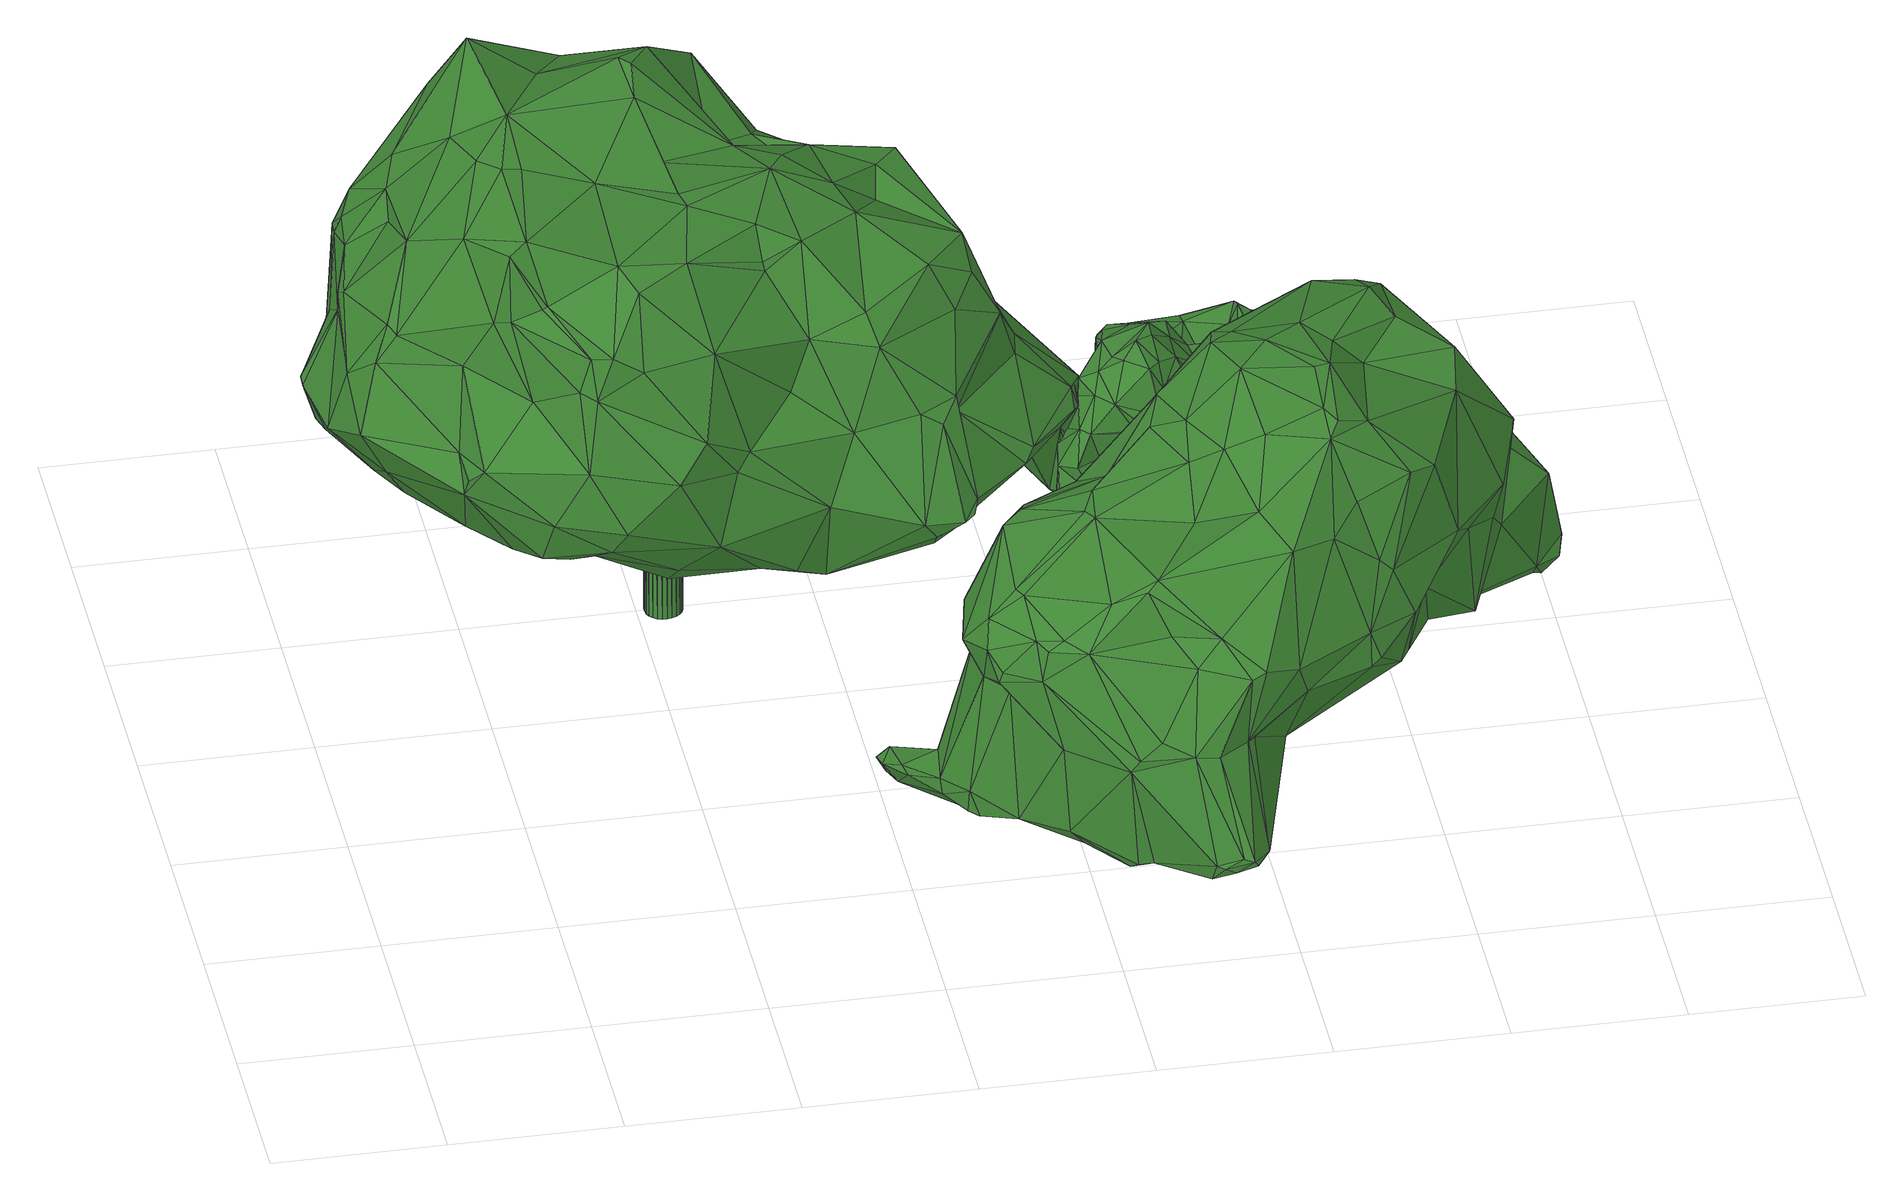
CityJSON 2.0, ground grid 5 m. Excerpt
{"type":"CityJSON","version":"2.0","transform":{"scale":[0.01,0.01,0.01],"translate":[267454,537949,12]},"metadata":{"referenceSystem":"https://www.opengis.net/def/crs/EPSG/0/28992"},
"CityObjects":{
"tree1":{"type":"SolitaryVegetationObject","attributes":{"gtid":210,"crown_width_m":17.8,"crown_median_z":21.09,"crown_r50_m":0.326,"crown_porosity":0.896,"trunk_H_m":8.57,"trunk_DBH_m":1.07,"trunk_radius_m":0.534,"trunk_base_height_m":12.52,"original_gtid":"210"},"geometry":[{"type":"Solid","lod":"3","boundaries":[[[[0,1,2]],[[3,4,5]],[[6,7,8]],[[9,10,11]],[[12,13,14]],[[15,16,17]],[[18,19,20]],[[21,22,23]],[[24,25,26]],[[19,27,28]],[[20,28,29]],[[30,31,32]],[[27,33,28]],[[2,1,34]],[[35,36,21]],[[35,21,23]],[[37,38,39]],[[40,39,38]],[[41,42,43]],[[44,45,46]],[[44,47,45]],[[48,49,50]],[[51,52,53]],[[54,53,52]],[[55,5,4]],[[56,57,58]],[[59,56,58]],[[5,33,47]],[[60,61,62]],[[63,36,64]],[[65,66,67]],[[68,69,35]],[[70,71,72]],[[63,73,74]],[[75,76,16]],[[17,16,76]],[[77,54,34]],[[78,79,80]],[[36,35,67]],[[81,42,41]],[[82,83,84]],[[85,86,87]],[[69,88,89]],[[57,90,91]],[[92,67,93]],[[94,15,17]],[[46,45,27]],[[91,95,58]],[[91,58,57]],[[96,97,98]],[[45,47,33]],[[99,100,101]],[[102,101,100]],[[65,103,66]],[[17,76,94]],[[104,105,8]],[[106,107,108]],[[81,41,109]],[[110,111,112]],[[65,113,105]],[[114,115,116]],[[117,42,81]],[[118,81,119]],[[118,119,120]],[[121,122,123]],[[124,89,125]],[[103,105,104]],[[126,127,128]],[[42,117,43]],[[129,130,131]],[[132,133,15]],[[67,35,69]],[[103,65,105]],[[134,135,136]],[[121,123,137]],[[138,139,87]],[[70,140,141]],[[19,46,27]],[[28,33,5]],[[126,142,127]],[[71,70,141]],[[134,136,143]],[[144,134,145]],[[78,146,79]],[[65,124,113]],[[144,12,134]],[[147,58,95]],[[147,95,72]],[[148,149,150]],[[64,32,63]],[[151,152,153]],[[102,100,142]],[[86,69,68]],[[154,155,156]],[[157,158,159]],[[118,78,81]],[[120,160,118]],[[161,109,41]],[[43,161,41]],[[71,141,162]],[[148,163,149]],[[117,164,165]],[[166,24,140]],[[77,34,167]],[[63,32,31]],[[27,45,33]],[[48,142,126]],[[64,167,32]],[[168,169,75]],[[160,169,168]],[[2,34,54]],[[170,51,171]],[[172,61,166]],[[72,95,70]],[[46,173,44]],[[174,122,175]],[[62,61,172]],[[176,106,177]],[[178,164,179]],[[43,117,62]],[[152,180,82]],[[140,181,141]],[[38,126,40]],[[48,126,38]],[[117,80,179]],[[182,161,183]],[[61,184,25]],[[71,162,170]],[[19,28,20]],[[185,186,39]],[[187,3,188]],[[57,189,90]],[[190,189,57]],[[73,83,74]],[[90,109,161]],[[162,141,181]],[[110,145,143]],[[34,1,191]],[[192,193,11]],[[40,126,128]],[[110,112,145]],[[61,60,194]],[[108,195,132]],[[172,166,196]],[[196,197,172]],[[128,198,40]],[[39,40,198]],[[191,199,30]],[[200,175,201]],[[202,175,200]],[[36,63,21]],[[146,203,79]],[[172,182,183]],[[204,159,205]],[[178,205,159]],[[206,180,152]],[[135,150,149]],[[149,136,135]],[[207,208,151]],[[67,66,93]],[[167,34,30]],[[44,209,47]],[[31,73,63]],[[152,82,210]],[[34,191,30]],[[167,30,32]],[[210,211,127]],[[151,153,136]],[[136,153,111]],[[134,143,145]],[[47,209,188]],[[23,68,35]],[[149,163,192]],[[86,68,23]],[[193,163,148]],[[83,73,31]],[[129,131,13]],[[43,183,161]],[[134,12,135]],[[14,150,135]],[[148,150,14]],[[14,193,148]],[[14,135,12]],[[21,212,22]],[[99,142,100]],[[193,192,163]],[[179,164,117]],[[207,138,213]],[[39,214,185]],[[215,216,217]],[[194,186,61]],[[192,87,139]],[[23,22,87]],[[22,212,138]],[[138,212,213]],[[218,177,169]],[[186,178,158]],[[194,178,186]],[[201,219,7]],[[111,143,136]],[[180,83,82]],[[220,117,81]],[[220,78,80]],[[138,87,22]],[[221,201,7]],[[222,57,56]],[[13,11,14]],[[105,113,8]],[[16,133,75]],[[67,124,65]],[[69,89,67]],[[124,67,89]],[[171,103,170]],[[106,176,223]],[[156,223,176]],[[220,81,78]],[[156,216,154]],[[224,85,11]],[[48,38,225]],[[153,226,227]],[[5,29,28]],[[172,197,182]],[[192,139,149]],[[29,204,20]],[[72,170,104]],[[71,170,72]],[[144,13,12]],[[129,13,144]],[[168,173,228]],[[46,228,173]],[[229,230,222]],[[231,113,125]],[[75,133,132]],[[127,211,128]],[[131,9,13]],[[8,113,6]],[[198,214,39]],[[228,46,146]],[[222,56,229]],[[58,8,59]],[[222,190,57]],[[5,188,3]],[[91,232,95]],[[229,233,230]],[[229,234,233]],[[190,222,230]],[[230,233,190]],[[15,133,16]],[[169,160,120]],[[218,169,120]],[[120,235,218]],[[106,108,15]],[[90,189,109]],[[109,189,233]],[[233,189,190]],[[106,15,94]],[[206,152,208]],[[111,110,143]],[[37,157,159]],[[186,157,39]],[[98,9,236]],[[185,214,237]],[[197,196,140]],[[140,196,166]],[[30,199,84]],[[238,239,122]],[[217,216,240]],[[13,9,11]],[[241,191,1]],[[0,241,1]],[[235,119,242]],[[81,242,119]],[[174,175,202]],[[38,37,225]],[[8,7,59]],[[24,166,61]],[[61,25,24]],[[50,243,112]],[[15,108,132]],[[97,137,123]],[[5,47,188]],[[94,177,106]],[[94,76,177]],[[176,177,234]],[[198,241,214]],[[241,237,214]],[[228,78,118]],[[5,115,114]],[[55,115,5]],[[56,59,7]],[[161,182,91]],[[91,182,232]],[[224,86,85]],[[192,11,85]],[[244,245,202]],[[212,74,246]],[[247,132,195]],[[92,93,66]],[[248,129,249]],[[248,249,250]],[[197,70,182]],[[24,26,181]],[[3,187,4]],[[136,139,151]],[[207,151,139]],[[156,176,234]],[[165,60,62]],[[251,52,51]],[[127,142,99]],[[252,127,99]],[[82,84,210]],[[186,184,61]],[[224,253,86]],[[97,4,187]],[[228,118,160]],[[211,210,84]],[[193,14,11]],[[132,247,75]],[[168,75,247]],[[254,112,111]],[[160,168,228]],[[188,255,187]],[[256,257,231]],[[215,201,175]],[[7,258,221]],[[121,259,255]],[[137,259,121]],[[255,259,187]],[[217,201,215]],[[25,237,26]],[[184,237,25]],[[60,178,194]],[[111,153,101]],[[99,227,252]],[[254,111,101]],[[210,127,252]],[[98,248,96]],[[101,153,227]],[[26,0,2]],[[26,241,0]],[[62,117,165]],[[43,62,183]],[[241,199,191]],[[128,199,241]],[[211,199,128]],[[187,259,97]],[[97,259,137]],[[202,200,244]],[[70,95,232]],[[70,232,182]],[[257,256,200]],[[103,104,170]],[[112,254,50]],[[254,101,50]],[[188,260,255]],[[209,260,188]],[[211,84,199]],[[51,53,171]],[[200,221,257]],[[116,48,225]],[[49,48,116]],[[250,97,96]],[[97,123,98]],[[231,125,89]],[[55,4,49]],[[37,159,204]],[[228,146,78]],[[201,221,200]],[[204,114,116]],[[6,258,7]],[[204,205,20]],[[179,80,261]],[[224,11,10]],[[23,87,86]],[[72,104,147]],[[234,229,156]],[[156,240,216]],[[44,107,262]],[[44,173,107]],[[186,185,237]],[[178,159,158]],[[186,237,184]],[[26,237,241]],[[197,140,70]],[[90,161,91]],[[24,181,140]],[[215,239,154]],[[66,263,92]],[[108,107,195]],[[39,157,37]],[[257,221,258]],[[181,251,162]],[[151,208,152]],[[49,116,55]],[[258,231,257]],[[88,264,89]],[[231,89,264]],[[55,116,115]],[[37,204,116]],[[37,116,225]],[[145,112,249]],[[145,249,144]],[[10,253,224]],[[129,265,130]],[[167,263,77]],[[123,122,174]],[[149,139,136]],[[10,266,253]],[[64,263,167]],[[244,200,266]],[[207,139,138]],[[162,251,51]],[[54,251,2]],[[192,85,87]],[[144,249,129]],[[2,181,26]],[[200,256,266]],[[256,267,266]],[[170,162,51]],[[174,98,123]],[[198,128,241]],[[58,147,8]],[[104,8,147]],[[169,177,75]],[[76,75,177]],[[7,219,56]],[[102,142,48]],[[154,239,238]],[[66,103,268]],[[171,268,103]],[[154,216,215]],[[156,229,240]],[[122,239,175]],[[215,175,239]],[[234,177,235]],[[218,235,177]],[[120,119,235]],[[107,223,262]],[[92,64,36]],[[29,114,204]],[[247,195,107]],[[107,106,223]],[[60,164,178]],[[165,164,60]],[[131,130,236]],[[130,265,236]],[[131,236,9]],[[121,260,122]],[[260,238,122]],[[113,124,125]],[[255,260,121]],[[49,243,50]],[[172,183,62]],[[269,84,83]],[[96,248,250]],[[269,30,84]],[[44,260,209]],[[44,262,260]],[[226,152,210]],[[69,264,88]],[[270,264,69]],[[97,250,4]],[[253,266,267]],[[243,250,271]],[[243,49,250]],[[64,92,263]],[[240,201,217]],[[98,10,9]],[[21,74,212]],[[49,4,250]],[[247,173,168]],[[247,107,173]],[[256,264,267]],[[92,36,67]],[[205,179,261]],[[205,261,20]],[[18,20,261]],[[63,74,21]],[[18,261,80]],[[270,267,264]],[[98,174,202]],[[98,236,265]],[[231,6,113]],[[231,258,6]],[[233,242,109]],[[234,235,242]],[[234,242,233]],[[109,242,81]],[[240,219,201]],[[178,179,205]],[[46,19,79]],[[46,79,203]],[[223,155,262]],[[223,156,155]],[[102,48,50]],[[260,262,155]],[[260,155,238]],[[154,238,155]],[[153,152,226]],[[5,114,29]],[[265,129,248]],[[98,265,248]],[[251,54,52]],[[269,31,30]],[[269,83,31]],[[181,2,251]],[[250,249,271]],[[220,80,117]],[[226,210,227]],[[252,227,210]],[[101,227,99]],[[243,271,249]],[[243,249,112]],[[80,79,18]],[[270,253,267]],[[270,86,253]],[[270,69,86]],[[206,246,74]],[[213,208,207]],[[54,77,53]],[[266,245,244]],[[266,10,245]],[[98,245,10]],[[202,245,98]],[[231,264,256]],[[157,186,158]],[[101,102,50]],[[219,240,229]],[[229,56,219]],[[263,66,268]],[[53,268,171]],[[53,77,268]],[[263,268,77]],[[203,146,46]],[[18,79,19]],[[180,74,83]],[[206,74,180]],[[212,246,213]],[[208,213,246]],[[208,246,206]],[[272,273,274]],[[272,274,275]],[[275,274,276]],[[275,276,277]],[[274,273,278]],[[274,278,276]],[[276,278,279]],[[276,279,277]],[[278,273,280]],[[278,280,279]],[[279,280,281]],[[279,281,277]],[[280,273,282]],[[280,282,281]],[[281,282,283]],[[281,283,277]],[[282,273,284]],[[282,284,283]],[[283,284,285]],[[283,285,277]],[[284,273,286]],[[284,286,285]],[[285,286,287]],[[285,287,277]],[[286,273,288]],[[286,288,287]],[[287,288,289]],[[287,289,277]],[[288,273,290]],[[288,290,289]],[[289,290,291]],[[289,291,277]],[[290,273,292]],[[290,292,291]],[[291,292,293]],[[291,293,277]],[[292,273,294]],[[292,294,293]],[[293,294,295]],[[293,295,277]],[[294,273,296]],[[294,296,295]],[[295,296,297]],[[295,297,277]],[[296,273,298]],[[296,298,297]],[[297,298,299]],[[297,299,277]],[[298,273,300]],[[298,300,299]],[[299,300,301]],[[299,301,277]],[[300,273,302]],[[300,302,301]],[[301,302,303]],[[301,303,277]],[[302,273,304]],[[302,304,303]],[[303,304,305]],[[303,305,277]],[[304,273,306]],[[304,306,305]],[[305,306,307]],[[305,307,277]],[[306,273,308]],[[306,308,307]],[[307,308,309]],[[307,309,277]],[[308,273,310]],[[308,310,309]],[[309,310,311]],[[309,311,277]],[[310,273,312]],[[310,312,311]],[[311,312,313]],[[311,313,277]],[[312,273,314]],[[312,314,313]],[[313,314,315]],[[313,315,277]],[[314,273,316]],[[314,316,315]],[[315,316,317]],[[315,317,277]],[[316,273,318]],[[316,318,317]],[[317,318,319]],[[317,319,277]],[[318,273,320]],[[318,320,319]],[[319,320,321]],[[319,321,277]],[[320,273,272]],[[320,272,321]],[[321,272,275]],[[321,275,277]]]]}]},
"tree2":{"type":"SolitaryVegetationObject","attributes":{"gtid":312,"crown_width_m":17.45,"crown_median_z":18.13,"crown_r50_m":0.346,"crown_porosity":0.865,"trunk_H_m":5.22,"trunk_DBH_m":0.739,"trunk_radius_m":0.369,"trunk_base_height_m":12.91,"original_gtid":"312"},"geometry":[{"type":"Solid","lod":"3","boundaries":[[[[322,323,324]],[[325,326,327]],[[328,329,330]],[[331,332,333]],[[331,334,332]],[[335,336,337]],[[338,332,339]],[[340,341,342]],[[343,344,345]],[[346,347,348]],[[349,347,346]],[[350,351,352]],[[353,354,355]],[[356,357,358]],[[324,359,322]],[[360,361,362]],[[332,334,363]],[[336,364,337]],[[365,366,367]],[[368,344,343]],[[367,368,369]],[[370,335,371]],[[372,373,374]],[[375,376,377]],[[378,357,379]],[[380,381,382]],[[339,332,383]],[[384,385,369]],[[365,322,366]],[[328,330,386]],[[387,388,389]],[[327,374,390]],[[391,367,366]],[[356,358,392]],[[330,329,393]],[[394,395,396]],[[397,398,399]],[[400,401,402]],[[403,404,405]],[[342,406,407]],[[408,409,410]],[[379,357,356]],[[394,411,412]],[[413,414,415]],[[416,417,418]],[[419,420,364]],[[364,420,421]],[[422,370,423]],[[326,328,375]],[[323,328,326]],[[424,425,426]],[[427,428,429]],[[350,430,423]],[[393,386,330]],[[431,384,343]],[[408,410,432]],[[368,343,369]],[[368,433,344]],[[434,401,435]],[[358,357,378]],[[365,436,322]],[[437,438,439]],[[434,402,401]],[[436,440,329]],[[332,363,441]],[[322,391,366]],[[350,352,442]],[[379,443,444]],[[324,445,325]],[[368,391,433]],[[367,391,368]],[[429,418,446]],[[334,447,448]],[[322,359,391]],[[449,373,381]],[[450,451,371]],[[421,353,452]],[[323,326,445]],[[453,327,326]],[[454,451,353]],[[353,355,454]],[[455,456,457]],[[458,459,413]],[[444,460,461]],[[379,356,443]],[[462,463,464]],[[426,465,424]],[[371,425,351]],[[388,466,467]],[[468,469,412]],[[469,468,470]],[[379,444,471]],[[472,447,473]],[[360,398,474]],[[395,475,476]],[[468,412,461]],[[461,412,477]],[[477,412,411]],[[478,439,479]],[[392,460,356]],[[432,444,477]],[[358,382,392]],[[480,481,463]],[[469,470,372]],[[427,429,446]],[[335,370,482]],[[335,482,336]],[[483,457,484]],[[477,444,461]],[[485,470,468]],[[370,422,482]],[[486,482,422]],[[479,438,487]],[[442,424,465]],[[488,442,465]],[[354,421,489]],[[322,436,328]],[[383,358,339]],[[453,326,377]],[[453,377,413]],[[490,361,488]],[[442,488,361]],[[491,492,493]],[[458,413,415]],[[494,495,492]],[[325,445,326]],[[496,497,399]],[[498,463,499]],[[444,443,460]],[[460,443,356]],[[382,358,383]],[[323,445,324]],[[500,501,458]],[[502,501,500]],[[378,339,358]],[[419,503,420]],[[447,402,504]],[[398,505,506]],[[495,493,492]],[[342,341,406]],[[507,508,324]],[[433,508,507]],[[391,508,433]],[[324,508,359]],[[359,508,391]],[[488,462,490]],[[465,462,488]],[[392,382,381]],[[323,322,328]],[[448,431,509]],[[372,502,469]],[[476,469,502]],[[436,510,440]],[[365,510,436]],[[392,381,460]],[[460,381,373]],[[377,376,413]],[[414,413,376]],[[326,375,377]],[[511,512,513]],[[331,400,334]],[[475,394,469]],[[412,469,394]],[[403,514,404]],[[334,448,509]],[[348,458,515]],[[450,353,451]],[[516,517,518]],[[518,519,516]],[[342,497,496]],[[520,521,522]],[[371,523,450]],[[524,481,496]],[[399,524,496]],[[466,387,403]],[[403,387,514]],[[480,496,481]],[[371,335,523]],[[397,525,430]],[[395,500,526]],[[336,482,486]],[[442,361,360]],[[364,336,419]],[[427,446,513]],[[514,513,446]],[[527,509,343]],[[528,529,324]],[[514,446,404]],[[516,530,517]],[[449,531,507]],[[415,414,348]],[[348,414,346]],[[450,523,452]],[[512,532,440]],[[533,440,532]],[[343,509,431]],[[500,476,502]],[[534,406,341]],[[397,406,534]],[[417,385,530]],[[474,350,360]],[[434,435,340]],[[535,340,435]],[[503,419,535]],[[360,350,442]],[[397,430,474]],[[339,536,338]],[[537,522,500]],[[474,430,350]],[[425,352,351]],[[514,511,513]],[[424,352,425]],[[538,486,539]],[[538,539,525]],[[504,402,434]],[[472,448,447]],[[417,540,418]],[[405,418,540]],[[344,433,531]],[[408,432,494]],[[432,411,494]],[[432,477,411]],[[397,474,398]],[[520,537,349]],[[522,537,520]],[[452,353,450]],[[369,416,367]],[[365,367,416]],[[541,363,527]],[[527,363,509]],[[454,542,543]],[[343,384,369]],[[380,531,449]],[[531,345,344]],[[346,376,375]],[[414,376,346]],[[338,536,455]],[[394,475,395]],[[328,436,329]],[[428,513,512]],[[490,362,361]],[[463,506,544]],[[456,379,484]],[[472,530,431]],[[341,340,534]],[[415,515,458]],[[428,427,513]],[[348,515,415]],[[429,416,418]],[[428,512,440]],[[440,429,428]],[[397,534,525]],[[348,500,458]],[[466,388,387]],[[431,530,385]],[[545,401,546]],[[545,546,455]],[[442,352,424]],[[497,407,399]],[[457,542,455]],[[547,383,441]],[[403,548,466]],[[491,463,462]],[[491,493,463]],[[455,454,545]],[[448,472,431]],[[460,485,461]],[[455,542,454]],[[549,550,551]],[[549,478,552]],[[550,549,552]],[[519,553,516]],[[518,517,473]],[[452,523,337]],[[337,523,335]],[[554,532,521]],[[512,521,532]],[[447,504,473]],[[478,555,498]],[[334,400,447]],[[457,543,542]],[[516,511,540]],[[507,531,433]],[[471,484,379]],[[483,484,471]],[[556,557,371]],[[473,517,472]],[[421,452,364]],[[337,364,452]],[[434,478,549]],[[538,419,336]],[[538,336,486]],[[538,534,419]],[[535,419,534]],[[349,346,386]],[[328,386,375]],[[517,530,472]],[[558,499,493]],[[437,499,558]],[[417,530,516]],[[340,535,534]],[[494,492,408]],[[342,498,555]],[[522,487,438]],[[551,504,549]],[[494,411,495]],[[503,535,435]],[[369,385,417]],[[545,503,435]],[[545,435,401]],[[397,407,406]],[[473,551,518]],[[478,434,555]],[[387,389,514]],[[519,559,521]],[[554,393,533]],[[401,400,331]],[[518,551,550]],[[537,500,347]],[[500,522,438]],[[500,438,526]],[[493,499,463]],[[395,526,396]],[[475,469,476]],[[514,389,511]],[[541,345,531]],[[521,559,487]],[[393,329,533]],[[395,476,500]],[[396,560,394]],[[411,394,560]],[[519,518,550]],[[410,561,543]],[[409,561,410]],[[431,385,384]],[[533,532,554]],[[525,534,538]],[[559,519,552]],[[329,440,533]],[[480,498,496]],[[550,552,519]],[[409,562,454]],[[426,454,562]],[[349,537,347]],[[422,525,539]],[[422,539,486]],[[351,556,371]],[[425,371,451]],[[425,451,426]],[[426,451,454]],[[350,423,351]],[[549,504,434]],[[491,462,465]],[[399,398,524]],[[370,371,557]],[[490,462,362]],[[536,456,455]],[[338,455,546]],[[416,369,417]],[[354,503,545]],[[423,557,556]],[[423,370,557]],[[467,466,548]],[[432,471,444]],[[399,407,397]],[[342,407,497]],[[378,379,456]],[[551,473,504]],[[378,536,339]],[[496,498,342]],[[559,552,479]],[[552,478,479]],[[454,561,409]],[[543,561,454]],[[526,558,396]],[[485,468,461]],[[447,400,402]],[[520,554,521]],[[521,487,522]],[[479,487,559]],[[354,489,503]],[[520,349,554]],[[526,438,437]],[[526,437,558]],[[509,363,334]],[[353,421,354]],[[498,499,437]],[[439,438,479]],[[480,463,498]],[[453,413,459]],[[327,459,374]],[[502,459,501]],[[458,501,459]],[[410,471,432]],[[545,454,355]],[[536,378,456]],[[325,327,390]],[[349,386,393]],[[525,422,423]],[[525,423,430]],[[503,489,420]],[[421,420,489]],[[558,560,396]],[[327,453,459]],[[351,423,556]],[[393,554,349]],[[411,560,495]],[[408,492,491]],[[372,470,373]],[[471,410,483]],[[456,484,457]],[[543,457,483]],[[543,483,410]],[[498,439,478]],[[498,437,439]],[[333,401,331]],[[546,401,333]],[[338,333,332]],[[546,333,338]],[[491,465,562]],[[491,562,408]],[[409,408,562]],[[465,426,562]],[[380,449,381]],[[531,547,541]],[[380,547,531]],[[373,390,374]],[[343,345,527]],[[324,529,507]],[[345,541,527]],[[460,373,470]],[[375,386,346]],[[398,506,524]],[[505,544,506]],[[360,544,505]],[[340,555,434]],[[342,555,340]],[[348,347,500]],[[383,332,441]],[[429,510,416]],[[382,383,547]],[[388,563,389]],[[548,403,405]],[[405,404,418]],[[511,563,540]],[[548,564,467]],[[545,355,354]],[[446,418,404]],[[511,389,563]],[[516,540,417]],[[544,464,463]],[[362,462,464]],[[544,362,464]],[[398,360,505]],[[405,540,548]],[[380,382,547]],[[460,470,485]],[[449,507,529]],[[502,372,459]],[[372,374,459]],[[524,506,481]],[[463,481,506]],[[540,563,564]],[[540,564,548]],[[388,467,564]],[[563,388,564]],[[362,544,360]],[[547,441,541]],[[541,441,363]],[[512,553,521]],[[521,553,519]],[[511,516,553]],[[511,553,512]],[[558,493,560]],[[495,560,493]],[[365,416,510]],[[528,324,325]],[[429,440,510]],[[325,390,528]],[[449,390,373]],[[529,390,449]],[[528,390,529]],[[565,566,567]],[[565,567,568]],[[568,567,569]],[[568,569,570]],[[567,566,571]],[[567,571,569]],[[569,571,572]],[[569,572,570]],[[571,566,573]],[[571,573,572]],[[572,573,574]],[[572,574,570]],[[573,566,575]],[[573,575,574]],[[574,575,576]],[[574,576,570]],[[575,566,577]],[[575,577,576]],[[576,577,578]],[[576,578,570]],[[577,566,579]],[[577,579,578]],[[578,579,580]],[[578,580,570]],[[579,566,581]],[[579,581,580]],[[580,581,582]],[[580,582,570]],[[581,566,583]],[[581,583,582]],[[582,583,584]],[[582,584,570]],[[583,566,585]],[[583,585,584]],[[584,585,586]],[[584,586,570]],[[585,566,587]],[[585,587,586]],[[586,587,588]],[[586,588,570]],[[587,566,589]],[[587,589,588]],[[588,589,590]],[[588,590,570]],[[589,566,591]],[[589,591,590]],[[590,591,592]],[[590,592,570]],[[591,566,593]],[[591,593,592]],[[592,593,594]],[[592,594,570]],[[593,566,595]],[[593,595,594]],[[594,595,596]],[[594,596,570]],[[595,566,597]],[[595,597,596]],[[596,597,598]],[[596,598,570]],[[597,566,599]],[[597,599,598]],[[598,599,600]],[[598,600,570]],[[599,566,601]],[[599,601,600]],[[600,601,602]],[[600,602,570]],[[601,566,603]],[[601,603,602]],[[602,603,604]],[[602,604,570]],[[603,566,605]],[[603,605,604]],[[604,605,606]],[[604,606,570]],[[605,566,607]],[[605,607,606]],[[606,607,608]],[[606,608,570]],[[607,566,609]],[[607,609,608]],[[608,609,610]],[[608,610,570]],[[609,566,611]],[[609,611,610]],[[610,611,612]],[[610,612,570]],[[611,566,613]],[[611,613,612]],[[612,613,614]],[[612,614,570]],[[613,566,565]],[[613,565,614]],[[614,565,568]],[[614,568,570]]]]}]},
"tree3":{"type":"SolitaryVegetationObject","attributes":{"gtid":437,"crown_width_m":6.78,"crown_median_z":17.45,"crown_r50_m":0.276,"crown_porosity":0.915,"trunk_H_m":4.39,"trunk_DBH_m":0.231,"trunk_radius_m":0.116,"trunk_base_height_m":13.06,"original_gtid":"439"},"geometry":[{"type":"Solid","lod":"3","boundaries":[[[[615,616,617]],[[615,617,618]],[[619,620,621]],[[622,623,621]],[[624,625,626]],[[627,628,629]],[[630,628,627]],[[630,631,628]],[[632,633,634]],[[635,636,637]],[[638,639,640]],[[641,642,643]],[[644,645,646]],[[647,648,649]],[[648,650,649]],[[651,652,653]],[[654,655,656]],[[657,658,659]],[[657,659,660]],[[661,662,663]],[[664,663,662]],[[665,666,667]],[[668,667,666]],[[669,635,670]],[[637,636,671]],[[653,672,673]],[[672,643,673]],[[670,635,674]],[[664,670,675]],[[676,677,678]],[[679,633,632]],[[680,681,682]],[[683,684,678]],[[685,686,687]],[[674,688,682]],[[689,690,618]],[[691,692,693]],[[694,695,696]],[[697,698,655]],[[678,699,676]],[[676,699,629]],[[700,701,702]],[[703,704,705]],[[706,707,708]],[[703,709,710]],[[692,691,668]],[[699,627,629]],[[711,712,713]],[[714,713,712]],[[682,681,701]],[[677,683,678]],[[669,715,636]],[[669,636,635]],[[716,647,717]],[[718,719,683]],[[681,680,720]],[[647,716,648]],[[650,648,716]],[[721,722,631]],[[688,635,637]],[[723,724,706]],[[668,666,692]],[[651,725,726]],[[727,618,617]],[[727,617,616]],[[647,649,728]],[[681,729,702]],[[681,720,730]],[[731,730,720]],[[668,691,732]],[[733,734,735]],[[649,736,728]],[[671,688,637]],[[732,667,668]],[[737,738,732]],[[739,656,740]],[[698,740,656]],[[682,688,671]],[[680,682,671]],[[741,704,703]],[[737,742,743]],[[690,744,745]],[[746,747,748]],[[749,690,689]],[[750,751,752]],[[678,753,699]],[[704,741,754]],[[755,756,651]],[[725,651,756]],[[733,673,643]],[[671,636,757]],[[758,671,757]],[[759,760,761]],[[762,761,760]],[[719,763,683]],[[628,631,764]],[[732,738,667]],[[674,635,688]],[[639,765,679]],[[714,620,726]],[[621,620,714]],[[746,766,707]],[[767,768,769]],[[770,768,767]],[[653,673,735]],[[737,743,738]],[[626,685,687]],[[644,698,697]],[[632,771,772]],[[697,645,644]],[[672,653,773]],[[750,774,746]],[[730,743,742]],[[775,776,695]],[[747,749,777]],[[662,750,752]],[[662,774,750]],[[778,779,780]],[[690,624,744]],[[651,653,735]],[[701,675,682]],[[781,782,783]],[[760,759,784]],[[773,653,652]],[[737,732,734]],[[785,619,621]],[[785,621,623]],[[622,712,711]],[[786,708,787]],[[733,735,673]],[[672,773,788]],[[737,733,643]],[[663,664,675]],[[643,642,737]],[[742,737,642]],[[682,675,674]],[[654,646,789]],[[790,791,792]],[[700,675,701]],[[755,734,691]],[[732,691,734]],[[793,719,718]],[[642,794,742]],[[795,796,797]],[[710,754,741]],[[796,798,726]],[[799,800,771]],[[771,800,772]],[[706,786,658]],[[657,706,658]],[[647,728,753]],[[703,713,709]],[[685,626,625]],[[717,801,785]],[[652,802,773]],[[795,802,652]],[[618,690,745]],[[803,705,704]],[[683,763,804]],[[725,756,800]],[[755,800,756]],[[695,805,775]],[[730,731,743]],[[741,703,710]],[[797,619,806]],[[797,806,807]],[[808,771,710]],[[698,656,655]],[[655,809,697]],[[769,809,655]],[[674,675,670]],[[644,646,740]],[[736,649,623]],[[623,649,785]],[[748,777,762]],[[743,731,810]],[[748,747,777]],[[792,718,811]],[[792,811,677]],[[641,643,672]],[[772,691,693]],[[765,776,633]],[[770,616,768]],[[703,764,722]],[[773,802,788]],[[793,718,812]],[[803,739,805]],[[813,783,814]],[[815,816,678]],[[815,684,817]],[[795,818,802]],[[718,792,805]],[[695,718,805]],[[694,812,695]],[[749,689,777]],[[710,709,713]],[[717,819,753]],[[664,669,670]],[[739,740,805]],[[706,724,707]],[[629,820,676]],[[719,793,763]],[[788,783,782]],[[661,774,662]],[[650,821,649]],[[822,763,793]],[[618,759,689]],[[727,759,618]],[[777,689,759]],[[777,759,762]],[[629,823,820]],[[824,661,813]],[[791,705,803]],[[764,703,705]],[[764,705,628]],[[717,821,716]],[[785,821,717]],[[794,702,729]],[[794,729,742]],[[825,749,724]],[[745,615,618]],[[690,825,624]],[[762,759,761]],[[690,749,825]],[[632,826,679]],[[634,776,739]],[[727,784,759]],[[701,681,702]],[[726,798,651]],[[652,651,798]],[[767,769,827]],[[828,693,692]],[[829,813,818]],[[624,825,625]],[[632,693,828]],[[638,830,789]],[[669,751,715]],[[669,664,751]],[[831,692,666]],[[698,644,740]],[[713,722,711]],[[691,772,755]],[[822,817,763]],[[781,700,832]],[[833,680,671]],[[807,787,829]],[[807,829,818]],[[805,791,803]],[[716,821,650]],[[619,797,796]],[[710,834,754]],[[778,616,615]],[[711,721,627]],[[711,627,622]],[[726,620,796]],[[779,639,789]],[[779,789,646]],[[663,781,783]],[[675,781,663]],[[646,656,739]],[[835,799,771]],[[737,734,733]],[[783,661,663]],[[664,662,752]],[[664,752,751]],[[796,795,798]],[[805,792,791]],[[760,836,758]],[[767,836,760]],[[731,720,837]],[[731,837,838]],[[675,700,781]],[[659,658,694]],[[706,708,786]],[[704,754,803]],[[672,782,641]],[[730,742,729]],[[730,729,681]],[[628,705,823]],[[627,721,630]],[[721,631,630]],[[621,714,712]],[[621,712,622]],[[740,775,805]],[[740,646,775]],[[775,646,739]],[[816,717,839]],[[816,839,678]],[[813,814,818]],[[641,782,832]],[[726,725,714]],[[725,800,799]],[[639,687,765]],[[651,734,755]],[[735,734,651]],[[787,766,829]],[[832,700,794]],[[702,794,700]],[[738,743,810]],[[738,810,667]],[[736,623,622]],[[779,744,626]],[[624,626,744]],[[731,840,665]],[[838,840,731]],[[841,767,838]],[[762,760,757]],[[720,833,841]],[[767,827,840]],[[767,840,838]],[[786,812,658]],[[710,713,808]],[[841,838,837]],[[791,823,705]],[[807,818,797]],[[706,657,685]],[[632,834,771]],[[808,713,714]],[[828,692,842]],[[785,649,821]],[[634,739,754]],[[803,754,739]],[[654,656,646]],[[694,658,812]],[[795,797,818]],[[822,816,817]],[[816,815,817]],[[695,812,718]],[[793,812,822]],[[645,780,779]],[[792,820,823]],[[841,836,767]],[[693,632,772]],[[652,798,795]],[[751,843,715]],[[685,723,706]],[[625,723,685]],[[769,655,654]],[[757,760,758]],[[833,671,758]],[[766,787,708]],[[766,708,707]],[[659,694,660]],[[714,835,808]],[[714,725,835]],[[695,776,696]],[[720,680,833]],[[841,837,720]],[[715,844,636]],[[816,822,812]],[[683,804,684]],[[817,684,804]],[[641,794,642]],[[832,794,641]],[[845,839,753]],[[678,839,845]],[[678,845,753]],[[629,628,823]],[[753,839,717]],[[815,678,684]],[[788,802,814]],[[846,787,807]],[[746,824,766]],[[774,824,746]],[[774,661,824]],[[765,660,776]],[[847,809,769]],[[677,820,792]],[[667,810,665]],[[760,784,767]],[[829,766,824]],[[633,776,634]],[[739,776,775]],[[753,728,848]],[[626,639,779]],[[687,639,626]],[[753,848,699]],[[677,811,683]],[[718,683,811]],[[835,725,799]],[[778,780,847]],[[645,847,780]],[[808,835,771]],[[677,676,820]],[[818,814,802]],[[796,620,619]],[[790,792,823]],[[790,823,791]],[[627,848,622]],[[736,622,848]],[[763,817,804]],[[728,736,848]],[[699,848,627]],[[744,779,778]],[[744,778,745]],[[778,615,745]],[[672,788,782]],[[781,832,782]],[[849,748,843]],[[697,847,645]],[[632,634,834]],[[646,645,779]],[[640,679,769]],[[769,679,827]],[[826,827,679]],[[824,813,829]],[[771,834,710]],[[685,657,686]],[[727,616,784]],[[833,836,841]],[[758,836,833]],[[755,772,800]],[[647,753,819]],[[647,819,717]],[[748,762,843]],[[765,633,679]],[[660,765,687]],[[694,776,660]],[[694,696,776]],[[751,750,849]],[[849,843,751]],[[721,711,722]],[[631,722,764]],[[625,724,723]],[[825,724,625]],[[747,724,749]],[[746,849,750]],[[748,849,746]],[[665,810,731]],[[831,842,692]],[[788,814,783]],[[784,616,770]],[[784,770,767]],[[636,844,757]],[[762,757,844]],[[843,762,844]],[[843,844,715]],[[697,809,847]],[[812,786,846]],[[769,654,789]],[[816,846,801]],[[717,816,801]],[[786,787,846]],[[816,812,846]],[[679,640,639]],[[707,724,746]],[[747,746,724]],[[847,768,616]],[[769,768,847]],[[638,789,639]],[[778,847,616]],[[713,703,722]],[[634,754,834]],[[660,686,657]],[[660,687,686]],[[783,813,661]],[[665,831,666]],[[840,831,665]],[[826,831,840]],[[827,826,840]],[[846,806,801]],[[846,807,806]],[[801,806,785]],[[785,806,619]],[[632,828,842]],[[632,842,826]],[[831,826,842]],[[789,830,769]],[[640,830,638]],[[769,830,640]],[[850,851,852]],[[850,852,853]],[[853,852,854]],[[853,854,855]],[[852,851,856]],[[852,856,854]],[[854,856,857]],[[854,857,855]],[[856,851,858]],[[856,858,857]],[[857,858,859]],[[857,859,855]],[[858,851,860]],[[858,860,859]],[[859,860,861]],[[859,861,855]],[[860,851,862]],[[860,862,861]],[[861,862,863]],[[861,863,855]],[[862,851,864]],[[862,864,863]],[[863,864,865]],[[863,865,855]],[[864,851,866]],[[864,866,865]],[[865,866,867]],[[865,867,855]],[[866,851,868]],[[866,868,867]],[[867,868,869]],[[867,869,855]],[[868,851,870]],[[868,870,869]],[[869,870,871]],[[869,871,855]],[[870,851,872]],[[870,872,871]],[[871,872,873]],[[871,873,855]],[[872,851,874]],[[872,874,873]],[[873,874,875]],[[873,875,855]],[[874,851,876]],[[874,876,875]],[[875,876,877]],[[875,877,855]],[[876,851,878]],[[876,878,877]],[[877,878,879]],[[877,879,855]],[[878,851,880]],[[878,880,879]],[[879,880,881]],[[879,881,855]],[[880,851,882]],[[880,882,881]],[[881,882,883]],[[881,883,855]],[[882,851,884]],[[882,884,883]],[[883,884,885]],[[883,885,855]],[[884,851,886]],[[884,886,885]],[[885,886,887]],[[885,887,855]],[[886,851,888]],[[886,888,887]],[[887,888,889]],[[887,889,855]],[[888,851,890]],[[888,890,889]],[[889,890,891]],[[889,891,855]],[[890,851,892]],[[890,892,891]],[[891,892,893]],[[891,893,855]],[[892,851,894]],[[892,894,893]],[[893,894,895]],[[893,895,855]],[[894,851,896]],[[894,896,895]],[[895,896,897]],[[895,897,855]],[[896,851,898]],[[896,898,897]],[[897,898,899]],[[897,899,855]],[[898,851,850]],[[898,850,899]],[[899,850,853]],[[899,853,855]]]]}]}
},
"vertices":[
[659,1910,1630],[605,1916,1634],[615,1598,1601],[1366,2530,885],[1286,2490,946],[1472,2691,989],[1010,1403,582],[1252,1470,514],[1110,1318,703],[957,2405,451],[709,2126,496],[701,2309,448],[610,2621,323],[892,2538,453],[609,2615,320],[2251,1978,242],[2282,1915,351],[2278,1912,348],[1730,2293,1121],[1735,2474,994],[1550,2481,1213],[120,1951,804],[160,2195,633],[268,2047,582],[1099,1758,1554],[1083,1814,1559],[856,1847,1601],[1736,2492,973],[1707,2524,961],[1497,2545,1174],[341,1936,1414],[189,2078,1167],[263,1815,1225],[1705,2534,817],[464,1734,1539],[260,1825,726],[175,1743,911],[1242,2472,1574],[1061,2579,1472],[1089,2322,1715],[888,2552,1557],[1833,1643,1193],[1896,1732,1252],[1763,1669,1336],[1757,2317,588],[1741,2494,757],[1910,2261,812],[1666,2544,686],[982,2696,1199],[1017,2642,1107],[761,2667,1038],[759,1388,1328],[648,1536,1410],[566,1568,1358],[564,1578,1571],[1322,2525,1150],[1434,1457,480],[1687,1316,704],[1428,1359,770],[1344,1410,534],[1537,1909,1477],[1361,1910,1547],[1580,1796,1450],[165,1893,1020],[227,1793,1114],[647,1343,812],[468,1439,951],[422,1501,843],[339,1956,559],[460,1690,608],[1104,1374,1313],[895,1320,1312],[1063,1264,1093],[181,2124,1136],[189,2163,1050],[2272,1981,423],[2220,1888,392],[521,1590,1347],[1941,2030,1037],[1813,2199,1008],[1858,2153,1235],[1978,1744,1097],[238,2378,1213],[225,2249,1206],[341,2251,1379],[361,2324,529],[365,1985,543],[318,2323,514],[560,1648,571],[575,1594,581],[1695,1426,1003],[1507,1425,965],[421,1573,936],[430,1480,901],[2167,1888,381],[1198,1341,996],[956,2328,859],[1136,2302,844],[866,2310,631],[569,2638,1305],[624,2651,1303],[543,2736,1044],[640,2637,1273],[741,1318,992],[983,1239,977],[842,1279,802],[2144,1892,389],[1962,2033,604],[2179,2035,386],[1803,1471,1022],[560,2793,762],[532,2766,927],[701,2712,941],[806,1325,720],[1380,2528,1183],[1352,2532,1178],[1177,2517,1319],[1885,1814,1329],[2047,1902,914],[2032,1810,912],[2197,1844,756],[1460,2367,668],[1307,2134,570],[1234,2225,715],[627,1413,664],[707,1423,644],[800,2589,1500],[512,2545,1513],[604,2441,1724],[916,2568,512],[960,2474,470],[957,2469,457],[2222,2033,372],[2282,1988,297],[478,2694,443],[423,2658,432],[416,2693,688],[1379,2444,706],[145,2260,628],[316,2461,645],[1054,1527,1522],[904,1442,1497],[672,2647,1362],[517,2771,742],[726,2702,621],[569,2790,731],[1989,2107,924],[1161,1324,944],[403,2597,413],[366,2621,440],[399,2630,423],[266,2538,916],[229,2461,1138],[342,2601,954],[1521,1934,412],[1628,1954,582],[1754,1660,509],[1254,2252,1409],[1440,2185,1397],[1385,2328,1382],[2236,1939,724],[1587,1467,1214],[812,1332,1360],[384,2571,425],[1687,2066,1416],[1668,1961,1370],[1280,1697,1513],[282,1775,1212],[2233,1980,668],[2217,1835,695],[768,1343,1216],[729,1395,1216],[1401,1660,1466],[1974,2135,701],[1179,2138,643],[1211,2054,538],[2032,1753,680],[2168,1849,620],[1514,2148,1449],[1760,2161,1400],[223,2401,1149],[858,1516,1543],[1396,1504,1240],[1559,1533,1290],[1067,2012,1535],[1024,2204,1745],[1288,2076,1523],[1378,2482,712],[1569,2526,647],[1757,1423,965],[1802,1319,700],[548,1995,1616],[373,2459,457],[434,2553,397],[1412,2007,1521],[2183,2038,390],[1286,1619,1437],[1291,1609,1413],[788,2373,1626],[507,2178,1579],[969,1804,492],[1228,1722,549],[1084,2015,613],[1912,2178,910],[1416,2414,1333],[1609,2287,1300],[191,2295,965],[172,2363,752],[185,2320,914],[1674,2322,542],[274,2448,1256],[376,2353,1422],[95,2187,795],[94,2219,803],[996,2250,1737],[1409,1965,381],[1517,1929,413],[1434,1924,459],[2199,1802,707],[1442,1498,498],[1893,2004,1126],[1156,1668,516],[1725,1338,647],[1938,1934,629],[455,2266,615],[1134,2565,1376],[447,2561,1138],[477,2605,1156],[2023,2080,909],[1761,1573,467],[1833,1348,704],[794,1507,588],[1342,1502,1070],[1848,1383,730],[2027,1615,673],[2055,1647,703],[960,2406,458],[1015,2109,1695],[1485,2063,530],[1446,2027,444],[1590,1648,583],[656,2113,1679],[1830,1614,876],[779,2664,954],[927,1906,574],[887,2077,676],[93,2208,808],[2178,1993,512],[805,2533,708],[753,2677,654],[935,2567,909],[664,1537,1417],[550,2620,1305],[659,2041,514],[563,2762,1002],[1501,2486,660],[848,1798,532],[992,1650,475],[998,1499,493],[1378,2472,702],[1623,2288,539],[1660,2300,1245],[1887,2017,630],[443,1638,1180],[600,1721,576],[918,2423,503],[775,1947,537],[755,1915,557],[618,1514,1120],[332,2170,1325],[580,1807,621],[843,2599,909],[1128,1996,52],[1075,1995,52],[1126,2010,51],[1132,2016,909],[1129,2030,909],[1078,2015,909],[1121,2023,51],[1124,2043,908],[1112,2034,51],[1115,2053,908],[1101,2042,51],[1104,2062,908],[1088,2047,51],[1091,2067,908],[1074,2048,51],[1077,2068,908],[1060,2046,51],[1063,2066,908],[1047,2041,51],[1050,2060,908],[1036,2032,51],[1040,2052,909],[1028,2021,51],[1031,2040,909],[1023,2008,52],[1026,2027,909],[1022,1994,52],[1025,2014,909],[1024,1980,52],[1027,2000,910],[1029,1967,53],[1033,1987,910],[1038,1956,53],[1041,1976,910],[1049,1948,53],[1053,1968,910],[1062,1943,53],[1066,1963,910],[1076,1942,53],[1079,1961,910],[1090,1944,53],[1093,1964,910],[1103,1949,53],[1106,1969,910],[1114,1958,53],[1117,1978,910],[1122,1969,52],[1125,1989,910],[1127,1982,52],[1130,2002,909],
[1850,413,762],[2090,225,590],[1971,366,871],[2268,308,823],[2238,183,613],[2413,257,802],[2065,235,552],[1926,406,258],[2093,276,213],[2364,1183,1015],[2296,1085,1222],[2402,1218,1153],[2078,1137,924],[3067,2118,745],[2978,2266,610],[2984,2079,788],[2472,1198,1334],[2449,1089,1375],[2582,1632,441],[2601,1604,352],[2621,1562,319],[1830,904,962],[1816,639,926],[2042,808,1046],[2277,135,235],[2335,243,229],[2382,182,228],[2205,328,204],[3334,1869,315],[3368,1857,504],[3431,1763,465],[2992,1811,834],[2891,1729,796],[2967,1627,793],[2698,719,1370],[2700,869,1409],[2499,902,1406],[1867,419,855],[3414,1691,268],[3471,1421,290],[3439,1393,278],[2133,967,1048],[2878,1995,787],[1742,495,720],[1751,489,755],[1717,544,797],[1735,617,853],[1675,689,743],[3157,2129,611],[3186,1998,700],[2556,319,780],[2557,423,1103],[2453,266,818],[2284,103,297],[2304,84,298],[2351,60,341],[2589,1002,1423],[2746,883,1407],[2325,666,1067],[2477,511,1189],[2415,697,1281],[2341,885,1265],[1717,888,739],[1730,901,695],[2136,264,220],[1497,900,186],[1511,926,202],[1541,898,173],[2341,337,896],[1838,454,873],[2526,675,1332],[2078,311,185],[2927,548,771],[2880,519,632],[2910,563,640],[2924,1917,182],[3169,1739,216],[2883,1618,197],[2280,1206,890],[2462,1405,948],[2273,1198,825],[1477,843,248],[1539,787,242],[1525,805,265],[2748,1735,360],[2842,1652,219],[3316,1152,969],[3274,1227,1000],[3141,1104,1264],[3079,726,908],[2861,536,930],[2380,49,334],[2336,80,284],[2391,53,319],[1723,629,654],[1744,878,619],[1616,711,270],[2839,1963,652],[2792,1878,715],[2862,1926,825],[3012,2230,509],[3186,2036,530],[3414,1743,505],[3386,1792,525],[3304,1573,760],[1686,660,187],[1713,633,185],[1687,644,263],[3065,2024,250],[1801,995,767],[3122,984,1200],[1831,605,926],[2410,1378,656],[2580,1464,805],[1904,387,545],[2977,912,563],[2686,757,498],[2638,964,589],[1808,547,220],[2258,984,1186],[3486,1671,330],[2732,673,1356],[2822,716,1313],[2152,218,649],[1623,709,220],[2082,1155,852],[1935,1064,898],[2182,448,1038],[3003,1955,849],[3151,1698,805],[2950,1970,845],[2307,186,602],[3051,1500,1096],[2798,1428,1313],[2701,1095,1406],[2930,1268,1381],[2436,127,315],[2399,251,602],[2702,629,1327],[2927,623,1190],[3417,1345,334],[3066,1231,278],[3409,1353,311],[3466,1426,586],[1469,892,240],[1509,935,233],[2822,529,971],[2780,446,789],[2686,489,1087],[2867,1024,1297],[1909,1142,564],[2026,1196,554],[3182,1841,202],[2812,448,702],[2782,442,677],[3005,679,1168],[2481,1181,581],[2509,819,453],[2944,1312,236],[2986,1349,230],[3098,2173,649],[2987,1177,1336],[2782,1024,1381],[2765,567,1149],[2981,2274,566],[2482,790,423],[3505,1443,367],[2830,1836,767],[3492,1409,318],[3292,1213,577],[3228,992,757],[3164,918,501],[3252,969,880],[3145,915,784],[2839,1424,222],[2821,1512,222],[2759,1212,387],[3010,1157,540],[2545,466,460],[2423,285,593],[2588,359,676],[2728,1808,671],[2252,1138,716],[3249,1462,359],[3122,1376,265],[2050,448,974],[1913,418,889],[1914,1042,929],[1787,573,639],[1707,777,156],[1814,668,146],[1697,694,170],[1528,877,162],[2425,125,299],[1906,938,401],[1903,1145,508],[2053,1223,441],[2133,1140,369],[2303,529,452],[2177,738,290],[2456,715,401],[2992,2012,836],[3039,1406,231],[3006,2095,322],[2756,714,516],[1890,949,981],[2207,382,890],[2151,432,1011],[1791,974,663],[2063,767,1049],[1981,517,204],[1970,418,205],[2729,1823,427],[2677,1767,569],[2517,1135,1372],[2413,429,459],[2963,2141,483],[3002,2235,511],[1637,859,267],[2079,895,1055],[2916,1413,1312],[2983,1383,1310],[3387,1385,291],[2745,1497,925],[2630,1357,1109],[2325,753,1212],[1512,916,255],[2176,1254,451],[2147,1201,394],[2110,1251,462],[2302,1093,393],[1930,900,400],[2104,417,172],[2631,1337,613],[3206,2020,621],[3171,2107,604],[3021,871,522],[2295,1053,377],[2991,748,716],[3038,1342,1142],[3258,1403,787],[1614,874,201],[1566,906,247],[2662,1044,92],[2625,1045,91],[2661,1053,92],[2641,1061,615],[2640,1071,614],[2604,1063,613],[2658,1062,92],[2637,1080,614],[2652,1070,91],[2631,1088,613],[2645,1076,91],[2624,1094,613],[2636,1080,90],[2615,1098,612],[2626,1082,90],[2605,1099,612],[2617,1081,89],[2596,1098,612],[2608,1078,89],[2587,1095,611],[2600,1072,89],[2579,1089,611],[2594,1064,89],[2573,1082,611],[2590,1056,89],[2569,1073,611],[2588,1046,89],[2567,1064,612],[2589,1037,90],[2568,1054,612],[2592,1028,90],[2572,1045,612],[2598,1020,91],[2577,1037,613],[2605,1014,91],[2585,1031,613],[2614,1010,92],[2593,1027,614],[2624,1008,92],[2603,1026,614],[2633,1009,92],[2612,1027,615],[2642,1012,93],[2621,1030,615],[2650,1018,93],[2629,1036,615],[2656,1026,93],[2635,1043,615],[2660,1034,93],[2639,1052,615],
[2561,1614,403],[2540,1606,445],[2558,1614,402],[2576,1614,333],[2639,2161,560],[2660,2144,670],[2710,2165,671],[2858,2202,674],[2781,2229,638],[2492,1767,276],[2496,1811,258],[2476,1791,400],[2943,2113,684],[2939,1994,673],[2965,2014,589],[2969,2101,756],[2938,2057,764],[2589,1879,700],[2572,1898,658],[2700,1922,712],[2160,1766,387],[2207,1735,381],[2160,1735,400],[2498,1748,500],[2550,1823,517],[2524,1804,572],[2309,1992,694],[2303,1988,741],[2307,2060,763],[2686,1639,516],[2684,1639,515],[2673,1729,544],[2853,2242,476],[2842,2295,437],[2849,2251,546],[2839,2296,438],[2409,2124,757],[2406,2141,666],[2337,2105,746],[2655,1690,588],[2656,1688,590],[2657,1690,590],[2571,1961,342],[2630,1977,351],[2561,2004,459],[2557,1986,479],[2305,2052,401],[2291,1967,331],[2285,1939,463],[2252,1900,375],[2405,1769,839],[2436,1799,840],[2377,1822,903],[2426,1851,897],[2189,1838,341],[2181,1843,356],[2237,1686,488],[2308,2081,677],[2313,2069,767],[2141,1779,415],[2203,1876,486],[2961,2028,505],[2953,2007,504],[2944,2051,458],[2545,1816,596],[2191,1715,569],[2207,1764,665],[2148,1777,541],[2881,1926,355],[2880,1929,355],[2475,1872,383],[2483,1946,449],[2552,1864,487],[2148,1748,406],[2512,1678,248],[2515,1679,249],[2489,1921,835],[2491,1841,823],[2564,1888,755],[2654,2013,455],[2748,1932,519],[2647,1961,593],[2670,1641,545],[2672,1675,547],[2940,2102,597],[2205,1893,587],[2160,1855,562],[2188,1880,593],[2855,1975,782],[2795,1861,772],[2849,1950,744],[2588,1936,322],[2513,1943,250],[2552,1988,296],[2782,1999,736],[2738,1927,776],[2880,2113,761],[2799,2087,693],[2750,2091,780],[2715,2159,769],[2244,1820,346],[2832,2284,429],[2765,2158,395],[2830,1874,420],[2861,1906,294],[2234,1744,659],[2967,2103,756],[2887,2070,770],[2517,1905,265],[2518,1906,263],[2565,2130,739],[2562,2172,731],[2472,1648,395],[2851,2249,546],[2218,1859,712],[2254,1790,755],[2299,1725,762],[2429,1910,898],[2324,2054,790],[2394,2015,827],[2343,2082,788],[2864,2236,652],[2305,1961,820],[2317,1866,827],[2728,1829,628],[2674,1727,546],[2794,1861,773],[2224,1876,761],[2273,1842,799],[2506,1687,395],[2577,1617,334],[2448,1929,242],[2468,1841,244],[2436,1864,259],[2507,1795,241],[2317,1979,292],[2291,1910,330],[2294,1958,313],[2862,2143,523],[2754,1886,731],[2499,2034,813],[2504,2068,746],[2286,1716,405],[2299,1669,467],[2457,1679,351],[2359,1699,436],[2440,1704,403],[2402,1777,324],[2862,1909,293],[2912,2036,774],[2558,1926,547],[2468,2075,290],[2440,1668,568],[2519,1675,510],[2511,1686,585],[2517,1675,508],[2694,1996,753],[2546,1958,777],[2334,2102,645],[2331,2005,281],[2723,1853,554],[2646,1958,593],[2461,1771,263],[2565,1640,432],[2615,1679,474],[2615,1676,475],[2259,1918,567],[2302,2032,609],[2283,2042,492],[2458,1670,415],[2710,2191,515],[2631,1979,349],[2536,2099,323],[2300,2068,578],[2608,1669,502],[2830,2025,584],[2814,1928,656],[2845,1915,514],[2789,1907,347],[2224,1873,700],[2457,2118,595],[2525,2103,609],[2503,2107,560],[2453,2142,669],[2603,2033,672],[2543,2035,718],[2702,2091,442],[2428,2101,543],[2795,1889,693],[2861,1932,317],[2772,1855,570],[2618,2098,463],[2568,2094,443],[2718,2116,790],[2649,1658,548],[2341,1819,842],[2847,1910,434],[2753,1931,394],[2337,2061,450],[2352,2057,488],[2820,1974,384],[2805,2016,383],[2827,1953,341],[2426,2123,486],[2828,2224,487],[2949,2009,561],[2826,2226,488],[2789,1948,350],[2902,1998,644],[2381,2014,348],[2508,1795,244],[2534,1792,706],[2508,1719,642],[2541,1845,751],[2464,2044,417],[2519,1677,510],[2447,1775,764],[2287,1897,648],[2264,1764,561],[2700,1922,715],[2691,2114,723],[2376,1731,522],[2355,1719,672],[2377,1703,693],[2782,2126,476],[2430,1728,707],[2353,1726,659],[2530,1816,738],[2312,1849,357],[2291,1800,367],[2860,2141,523],[2645,2029,390],[2607,1666,503],[2885,2132,600],[2418,1895,359],[2587,1945,107],[2575,1945,106],[2586,1948,107],[2563,1933,545],[2562,1936,545],[2551,1933,545],[2585,1951,107],[2561,1939,545],[2583,1953,107],[2559,1941,545],[2580,1955,106],[2557,1943,545],[2578,1956,106],[2554,1944,545],[2575,1957,106],[2551,1944,545],[2572,1956,106],[2548,1944,545],[2569,1955,106],[2545,1943,545],[2567,1953,106],[2543,1941,545],[2565,1951,106],[2541,1939,544],[2564,1948,105],[2540,1936,544],[2563,1945,105],[2540,1933,544],[2564,1942,105],[2540,1930,544],[2565,1939,105],[2542,1927,544],[2567,1937,105],[2543,1925,544],[2570,1935,105],[2546,1923,544],[2572,1934,105],[2549,1922,544],[2575,1933,106],[2552,1921,544],[2578,1934,106],[2555,1922,545],[2581,1935,106],[2557,1923,545],[2583,1937,106],[2560,1925,545],[2585,1939,106],[2562,1927,545],[2586,1942,106],[2562,1930,545]
]}
